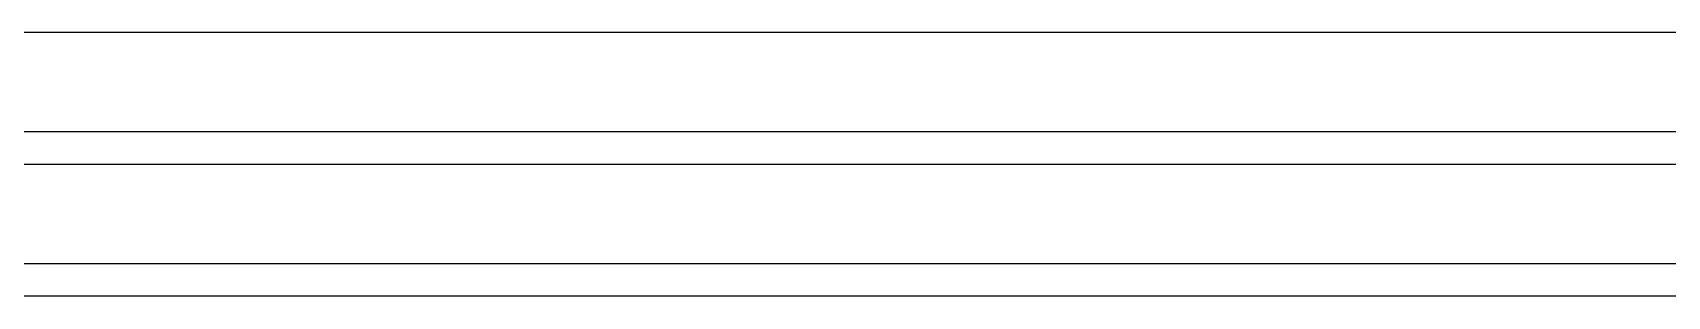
# Model space of a CAD drawing. Extents: x 0 to 1220, y 0 to 2440.
# Drawn here: x 625.2 to 922.6, y 1905.5 to 1953.5 of the extents above; entities that cross this region are included whole.
import ezdxf

# ---------------------------------------------------------------- set-up
doc = ezdxf.new("R2010")
doc.units = 0
doc.layers.add('CUT_6_12MM', color=6, linetype='CONTINUOUS')
doc.layers.add('POCKET_6__6MM', color=4, linetype='CONTINUOUS')

msp = doc.modelspace()

# ---------------------------------------------------------------- linework, layer by layer
at = {"layer": 'CUT_6_12MM'}
msp.add_line((1185, 1953.54), (35, 1953.54), dxfattribs=at)
at = {"layer": 'POCKET_6__6MM'}
for p, q in [((32.42, 1935.54), (1186.76, 1935.54)), ((1186.76, 1929.54), (32.42, 1929.54)), ((32.42, 1911.54), (1186.76, 1911.54)), ((1186.76, 1905.54), (32.42, 1905.54))]:
    msp.add_line(p, q, dxfattribs=at)

doc.saveas('drawing.dxf')
